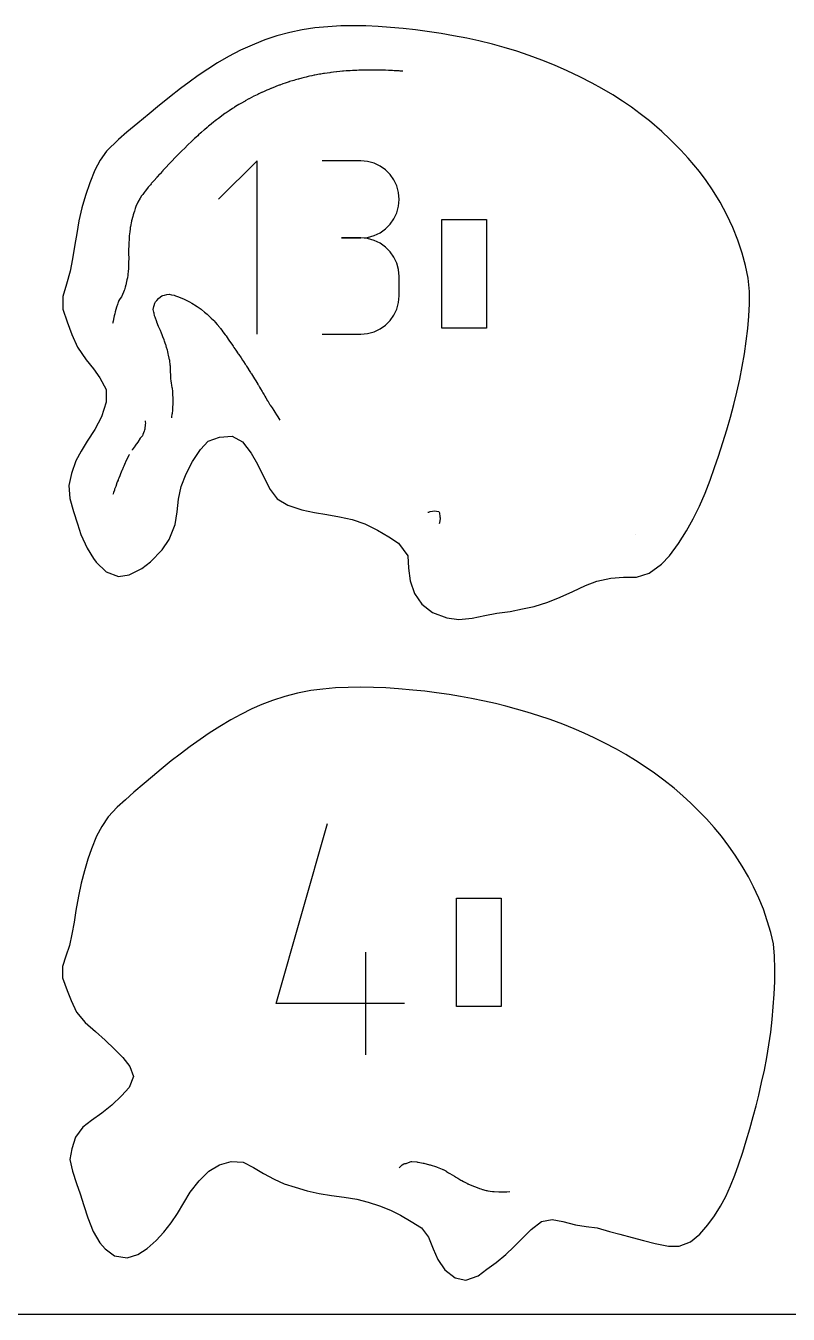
# Model space of a CAD drawing. Extents: x 0 to 300, y 0 to 147.
# Drawn here: x 85.5 to 121.4, y 0 to 60.6 of the extents above; entities that cross this region are included whole.
import ezdxf

# ---------------------------------------------------------------- set-up
doc = ezdxf.new("R2010")
doc.units = 0

msp = doc.modelspace()

# ---------------------------------------------------------------- linework, layer by layer
at = {"layer": 'annotation', "color": 1}
for p, q in [((98.734585, 58.188569), (98.661825, 58.17084)), ((98.832882, 58.212525), (98.734585, 58.188569)), ((98.89494, 58.226003), (98.832882, 58.212525)), ((99.011253, 58.251337), (98.89494, 58.226003)), ((99.10714, 58.271679), (99.011253, 58.251337)), ((99.130027, 58.276518), (99.10714, 58.271679)), ((99.149545, 58.280041), (99.130027, 58.276518)), ((99.360431, 58.318699), (99.149545, 58.280041)), ((99.42714, 58.33078), (99.360431, 58.318699)), ((99.557342, 58.351272), (99.42714, 58.33078)), ((99.591649, 58.356751), (99.557342, 58.351272)), ((99.604792, 58.358845), (99.591649, 58.356751)), ((99.724232, 58.377552), (99.604792, 58.358845)), ((99.84963, 58.394065), (99.724232, 58.377552)), ((99.895949, 58.400306), (99.84963, 58.394065)), ((100.021342, 58.416769), (99.895949, 58.400306)), ((100.166332, 58.432779), (100.021342, 58.416769)), ((100.173443, 58.433575), (100.166332, 58.432779)), ((100.318469, 58.449559), (100.173443, 58.433575)), ((100.451301, 58.461192), (100.318469, 58.449559)), ((100.487404, 58.464252), (100.451301, 58.461192)), ((100.615546, 58.475474), (100.487404, 58.464252)), ((100.728706, 58.482972), (100.615546, 58.475474)), ((100.808391, 58.488127), (100.728706, 58.482972)), ((100.912666, 58.495046), (100.808391, 58.488127)), ((101.006672, 58.499612), (100.912666, 58.495046)), ((101.126566, 58.505205), (101.006672, 58.499612)), ((101.209774, 58.509191), (101.126566, 58.505205)), ((101.286951, 58.511407), (101.209774, 58.509191)), ((101.438294, 58.515553), (101.286951, 58.511407)), ((101.506885, 58.517513), (101.438294, 58.515553)), ((101.572805, 58.518179), (101.506885, 58.517513)), ((101.741392, 58.519681), (101.572805, 58.518179)), ((101.803978, 58.520319), (101.741392, 58.519681)), ((101.866396, 58.52), (101.803978, 58.520319)), ((102.036242, 58.518894), (101.866396, 58.52)), ((102.101109, 58.518575), (102.036242, 58.518894)), ((102.168187, 58.517004), (102.101109, 58.518575)), ((102.3231, 58.513282), (102.168187, 58.517004)), ((102.398221, 58.511571), (102.3231, 58.513282)), ((102.478493, 58.5085), (102.398221, 58.511571)), ((102.605129, 58.503565), (102.478493, 58.5085)), ((102.695344, 58.500186), (102.605129, 58.503565)), ((102.793971, 58.495124), (102.695344, 58.500186)), ((102.884954, 58.490316), (102.793971, 58.495124)), ((102.992429, 58.484789), (102.884954, 58.490316)), ((103.112232, 58.476737), (102.992429, 58.484789)), ((103.163782, 58.473149), (103.112232, 58.476737)), ((103.286628, 58.4649), (103.163782, 58.473149)), ((96.984272, 57.612398), (96.883527, 57.56864)), ((97.050243, 57.640997), (96.984272, 57.612398)), ((97.074444, 57.650912), (97.050243, 57.640997)), ((97.089836, 57.657105), (97.074444, 57.650912)), ((97.276648, 57.731416), (97.089836, 57.657105)), ((97.347328, 57.759416), (97.276648, 57.731416)), ((97.467538, 57.803755), (97.347328, 57.759416)), ((97.49504, 57.813896), (97.467538, 57.803755)), ((97.644449, 57.869041), (97.49504, 57.813896)), ((97.744251, 57.903028), (97.644449, 57.869041)), ((97.893652, 57.954221), (97.744251, 57.903028)), ((97.927701, 57.965624), (97.893652, 57.954221)), ((97.941553, 57.970246), (97.927701, 57.965624)), ((97.95529, 57.974332), (97.941553, 57.970246)), ((98.158786, 58.034884), (97.95529, 57.974332)), ((98.238682, 58.058765), (98.158786, 58.034884)), ((98.361287, 58.092324), (98.238682, 58.058765)), ((98.374023, 58.095837), (98.361287, 58.092324)), ((98.535781, 58.140109), (98.374023, 58.095837)), ((98.661825, 58.17084), (98.535781, 58.140109)), ((95.859365, 57.062913), (95.660896, 56.947463)), ((95.861018, 57.063855), (95.859365, 57.062913)), ((95.861819, 57.064308), (95.861018, 57.063855)), ((95.867875, 57.067563), (95.861819, 57.064308)), ((96.041215, 57.160795), (95.867875, 57.067563)), ((96.056244, 57.168878), (96.041215, 57.160795)), ((96.158893, 57.224035), (96.056244, 57.168878)), ((96.279025, 57.284977), (96.158893, 57.224035)), ((96.426595, 57.360049), (96.279025, 57.284977)), ((96.447598, 57.370362), (96.426595, 57.360049)), ((96.456001, 57.374489), (96.447598, 57.370362)), ((96.505026, 57.397195), (96.456001, 57.374489)), ((96.635381, 57.457513), (96.505026, 57.397195)), ((96.650071, 57.464323), (96.635381, 57.457513)), ((96.753142, 57.511989), (96.650071, 57.464323)), ((96.883527, 57.56864), (96.753142, 57.511989)), ((94.768071, 56.362943), (94.673346, 56.29358)), ((94.912039, 56.468693), (94.768071, 56.362943)), ((94.947584, 56.493561), (94.912039, 56.468693)), ((94.970472, 56.509671), (94.947584, 56.493561)), ((95.114486, 56.60526), (94.970472, 56.509671)), ((95.117644, 56.607352), (95.114486, 56.60526)), ((95.11863, 56.608062), (95.117644, 56.607352)), ((95.267589, 56.707259), (95.11863, 56.608062)), ((95.328025, 56.7457), (95.267589, 56.707259)), ((95.359594, 56.765815), (95.328025, 56.7457)), ((95.488255, 56.844559), (95.359594, 56.765815)), ((95.564693, 56.891331), (95.488255, 56.844559)), ((95.660896, 56.947463), (95.564693, 56.891331)), ((94.079141, 55.819254), (93.952775, 55.709617)), ((94.11183, 55.846882), (94.079141, 55.819254)), ((94.144558, 55.874451), (94.11183, 55.846882)), ((94.265212, 55.972276), (94.144558, 55.874451)), ((94.276978, 55.981931), (94.265212, 55.972276)), ((94.37628, 56.063308), (94.276978, 55.981931)), ((94.462504, 56.131673), (94.37628, 56.063308)), ((94.512788, 56.171568), (94.462504, 56.131673)), ((94.605098, 56.241471), (94.512788, 56.171568)), ((94.673346, 56.29358), (94.605098, 56.241471)), ((93.468464, 55.280233), (93.323685, 55.142782)), ((93.47719, 55.288169), (93.468464, 55.280233)), ((93.484904, 55.295275), (93.47719, 55.288169)), ((93.632481, 55.427143), (93.484904, 55.295275)), ((93.677406, 55.467792), (93.632481, 55.427143)), ((93.782044, 55.562364), (93.677406, 55.467792)), ((93.790441, 55.569851), (93.782044, 55.562364)), ((93.798865, 55.577395), (93.790441, 55.569851)), ((93.943048, 55.701173), (93.798865, 55.577395)), ((93.952775, 55.709617), (93.943048, 55.701173)), ((92.72426, 54.556056), (92.593596, 54.423229)), ((92.850899, 54.686038), (92.72426, 54.556056)), ((92.871041, 54.705796), (92.850899, 54.686038)), ((92.890733, 54.725136), (92.871041, 54.705796)), ((93.021028, 54.852312), (92.890733, 54.725136)), ((93.153541, 54.983157), (93.021028, 54.852312)), ((93.171306, 54.999887), (93.153541, 54.983157)), ((93.187789, 55.015632), (93.171306, 54.999887)), ((93.323685, 55.142782), (93.187789, 55.015632)), ((92.144761, 53.948216), (92.011079, 53.805689)), ((92.277483, 54.091817), (92.144761, 53.948216)), ((92.286782, 54.101444), (92.277483, 54.091817)), ((92.296497, 54.111616), (92.286782, 54.101444)), ((92.432636, 54.254204), (92.296497, 54.111616)), ((92.559881, 54.388918), (92.432636, 54.254204)), ((92.576602, 54.405849), (92.559881, 54.388918)), ((92.593596, 54.423229), (92.576602, 54.405849)), ((96.431749, 54.254886), (94.617929, 52.440555)), ((96.431749, 46.096024), (96.431749, 54.254886)), ((101.302839, 54.24542), (99.491066, 54.24542)), ((101.62869, 54.216172), (101.302839, 54.24542)), ((101.935305, 54.131885), (101.62869, 54.216172)), ((102.217584, 53.997741), (101.935305, 54.131885)), ((102.470427, 53.818925), (102.217584, 53.997741)), ((91.702295, 53.466073), (91.579619, 53.327993)), ((91.716099, 53.481827), (91.702295, 53.466073)), ((91.729973, 53.497589), (91.716099, 53.481827)), ((91.837723, 53.615082), (91.729973, 53.497589)), ((91.859749, 53.639025), (91.837723, 53.615082)), ((91.968757, 53.759378), (91.859749, 53.639025)), ((91.999401, 53.793107), (91.968757, 53.759378)), ((92.000075, 53.793892), (91.999401, 53.793107)), ((92.000811, 53.794709), (92.000075, 53.793892)), ((92.011079, 53.805689), (92.000811, 53.794709)), ((102.688734, 53.600622), (102.470427, 53.818925)), ((102.867406, 53.348014), (102.688734, 53.600622)), ((103.001343, 53.066286), (102.867406, 53.348014)), ((91.108038, 52.758024), (91.04304, 52.6713)), ((91.156828, 52.822709), (91.108038, 52.758024)), ((91.217667, 52.903379), (91.156828, 52.822709)), ((91.302728, 53.005205), (91.217667, 52.903379)), ((91.303573, 53.006173), (91.302728, 53.005205)), ((91.405135, 53.127761), (91.303573, 53.006173)), ((91.435432, 53.164161), (91.405135, 53.127761)), ((91.465738, 53.200472), (91.435432, 53.164161)), ((91.576561, 53.32455), (91.465738, 53.200472)), ((91.579619, 53.327993), (91.576561, 53.32455)), ((103.085444, 52.760622), (103.001343, 53.066286)), ((103.114611, 52.436206), (103.085444, 52.760622)), ((90.809689, 52.307944), (90.725599, 52.097375)), ((90.810235, 52.309154), (90.809689, 52.307944)), ((90.810443, 52.30962), (90.810235, 52.309154)), ((90.810949, 52.310395), (90.810443, 52.30962)), ((90.928854, 52.499492), (90.810949, 52.310395)), ((90.994647, 52.606247), (90.928854, 52.499492)), ((91.04304, 52.6713), (90.994647, 52.606247)), ((103.085444, 52.110266), (103.114611, 52.436206)), ((103.114611, 52.436206), (103.114611, 52.436206)), ((90.581803, 51.63361), (90.513811, 51.424366)), ((90.601934, 51.714955), (90.581803, 51.63361)), ((90.628458, 51.803101), (90.601934, 51.714955)), ((90.654112, 51.880641), (90.628458, 51.803101)), ((90.690427, 52.012038), (90.654112, 51.880641)), ((90.725599, 52.097375), (90.690427, 52.012038)), ((102.688734, 51.26755), (102.867406, 51.520797)), ((102.867406, 51.520797), (103.001343, 51.803416)), ((103.001343, 51.803416), (103.085444, 52.110266)), ((90.44836, 51.055274), (90.435087, 50.902406)), ((90.457435, 51.12075), (90.44836, 51.055274)), ((90.467608, 51.166928), (90.457435, 51.12075)), ((90.511662, 51.41564), (90.467608, 51.166928)), ((90.512111, 51.417849), (90.511662, 51.41564)), ((90.512498, 51.419185), (90.512111, 51.417849)), ((90.513811, 51.424366), (90.512498, 51.419185)), ((102.217584, 50.869743), (102.470427, 51.048819)), ((102.470427, 51.048819), (102.688734, 51.26755)), ((90.394197, 50.349), (90.385044, 50.229413)), ((90.401429, 50.526523), (90.39359, 50.406243)), ((90.39359, 50.406243), (90.394197, 50.349)), ((90.41212, 50.628186), (90.401429, 50.526523)), ((90.413798, 50.723559), (90.41212, 50.628186)), ((90.422779, 50.823602), (90.413798, 50.723559)), ((90.435087, 50.902406), (90.422779, 50.823602)), ((101.302839, 50.621875), (100.395673, 50.621875)), ((100.395673, 50.621875), (101.302839, 50.621875)), ((101.302839, 50.621875), (101.62869, 50.65113)), ((101.62869, 50.592627), (101.302839, 50.621875)), ((101.302839, 50.621875), (101.302839, 50.621875)), ((101.62869, 50.65113), (101.935305, 50.735466)), ((101.935305, 50.508339), (101.62869, 50.592627)), ((101.935305, 50.735466), (102.217584, 50.869743)), ((102.217584, 50.374195), (101.935305, 50.508339)), ((102.470427, 50.19538), (102.217584, 50.374195)), ((90.383755, 50.062363), (90.380495, 49.932276)), ((90.380495, 49.932276), (90.381559, 49.800012)), ((90.381559, 49.800012), (90.384002, 49.765011)), ((90.385044, 50.229413), (90.382119, 50.09769)), ((90.382119, 50.09769), (90.383755, 50.062363)), ((90.384002, 49.765011), (90.385201, 49.635201)), ((102.688734, 49.977076), (102.470427, 50.19538)), ((102.867406, 49.724468), (102.688734, 49.977076)), ((103.001343, 49.442741), (102.867406, 49.724468)), ((90.370546, 49.184206), (90.362028, 49.040973)), ((90.370771, 49.195002), (90.370546, 49.184206)), ((90.378644, 49.338044), (90.370771, 49.195002)), ((90.383086, 49.468813), (90.378644, 49.338044)), ((90.385201, 49.635201), (90.381386, 49.502735)), ((90.381386, 49.502735), (90.383086, 49.468813)), ((103.085444, 49.137077), (103.001343, 49.442741)), ((103.114611, 48.81266), (103.085444, 49.137077)), ((90.272657, 48.502692), (90.261316, 48.446753)), ((90.305326, 48.655281), (90.272657, 48.502692)), ((90.322822, 48.743844), (90.305326, 48.655281)), ((90.338904, 48.866041), (90.322822, 48.743844)), ((90.345695, 48.911993), (90.338904, 48.866041)), ((90.362028, 49.040973), (90.345695, 48.911993)), ((103.114611, 47.905495), (103.114611, 48.81266)), ((103.114611, 48.81266), (103.114611, 48.81266)), ((90.099083, 47.970131), (90.0395, 47.852505)), ((90.144269, 48.077173), (90.099083, 47.970131)), ((90.177093, 48.149622), (90.144269, 48.077173)), ((90.186105, 48.180241), (90.177093, 48.149622)), ((90.216723, 48.313468), (90.186105, 48.180241)), ((90.251029, 48.412467), (90.216723, 48.313468)), ((90.261316, 48.446753), (90.251029, 48.412467)), ((91.886217, 47.852541), (91.952216, 47.899681)), ((91.952216, 47.899681), (91.999351, 47.918125)), ((91.999351, 47.918125), (92.077469, 47.930626)), ((92.077469, 47.930626), (92.186599, 47.962387)), ((92.186599, 47.962387), (92.29647, 47.975245)), ((92.29647, 47.975245), (92.393061, 47.949112)), ((92.393061, 47.949112), (92.522238, 47.92384)), ((92.522238, 47.92384), (92.593568, 47.906711)), ((92.593568, 47.906711), (92.62791, 47.891798)), ((92.62791, 47.891798), (92.728416, 47.852523)), ((103.085444, 47.580943), (103.114611, 47.905495)), ((89.814949, 47.363001), (89.782805, 47.258315)), ((89.859634, 47.495452), (89.814949, 47.363001)), ((89.878914, 47.555405), (89.859634, 47.495452)), ((89.889034, 47.586028), (89.878914, 47.555405)), ((89.919586, 47.673363), (89.889034, 47.586028)), ((89.990954, 47.781184), (89.919586, 47.673363)), ((90.0395, 47.852505), (89.990954, 47.781184)), ((91.544565, 47.258291), (91.569113, 47.39145)), ((91.569113, 47.39145), (91.590928, 47.444032)), ((91.590928, 47.444032), (91.621327, 47.555437)), ((91.621327, 47.555437), (91.645768, 47.611906)), ((91.645768, 47.611906), (91.702288, 47.676819)), ((91.702288, 47.676819), (91.7821, 47.772705)), ((91.7821, 47.772705), (91.886217, 47.852541)), ((92.728416, 47.852523), (92.846437, 47.808235)), ((92.846437, 47.808235), (92.89073, 47.793311)), ((92.89073, 47.793311), (93.002732, 47.740513)), ((93.002732, 47.740513), (93.051897, 47.716599)), ((93.051897, 47.716599), (93.187808, 47.655919)), ((93.187808, 47.655919), (93.24589, 47.620161)), ((93.24589, 47.620161), (93.356502, 47.555398)), ((93.356502, 47.555398), (93.438543, 47.509034)), ((93.438543, 47.509034), (93.484915, 47.484227)), ((93.484915, 47.484227), (93.614985, 47.391535)), ((93.614985, 47.391535), (93.748054, 47.301423)), ((93.748054, 47.301423), (93.782005, 47.278085)), ((93.782005, 47.278085), (93.797906, 47.264969)), ((102.867406, 46.993459), (103.001343, 47.275208)), ((103.001343, 47.275208), (103.085444, 47.580943)), ((89.645033, 46.66409), (89.642219, 46.631368)), ((89.653228, 46.704402), (89.645033, 46.66409)), ((89.68525, 46.87893), (89.653228, 46.704402)), ((89.70254, 46.961178), (89.68525, 46.87893)), ((89.726242, 47.047584), (89.70254, 46.961178)), ((89.749774, 47.143157), (89.726242, 47.047584)), ((89.782805, 47.258315), (89.749774, 47.143157)), ((91.575745, 47.131804), (91.544565, 47.258291)), ((91.576624, 47.086845), (91.575745, 47.131804)), ((91.598035, 46.961194), (91.576624, 47.086845)), ((91.6263, 46.896467), (91.598035, 46.961194)), ((91.702253, 46.675251), (91.6263, 46.896467)), ((91.704991, 46.666829), (91.702253, 46.675251)), ((91.705555, 46.664094), (91.704991, 46.666829)), ((91.70772, 46.65866), (91.705555, 46.664094)), ((93.797906, 47.264969), (93.805926, 47.258327)), ((93.805926, 47.258327), (93.956869, 47.135993)), ((93.956869, 47.135993), (94.07914, 47.036733)), ((94.07914, 47.036733), (94.117295, 47.000102)), ((94.117295, 47.000102), (94.157772, 46.961211)), ((94.157772, 46.961211), (94.269404, 46.854377)), ((94.269404, 46.854377), (94.376228, 46.748071)), ((94.376228, 46.748071), (94.402489, 46.718414)), ((94.402489, 46.718414), (94.450394, 46.664106)), ((94.450394, 46.664106), (94.554157, 46.545106)), ((102.470427, 46.522606), (102.688734, 46.740868)), ((102.688734, 46.740868), (102.867406, 46.993459)), ((89.638689, 46.588602), (89.638449, 46.585694)), ((89.642219, 46.631368), (89.640667, 46.612569)), ((91.795241, 46.459896), (91.70772, 46.65866)), ((91.827425, 46.36699), (91.795241, 46.459896)), ((91.875723, 46.261554), (91.827425, 46.36699)), ((91.921886, 46.150113), (91.875723, 46.261554)), ((91.957421, 46.069846), (91.921886, 46.150113)), ((91.978738, 46.021338), (91.957421, 46.069846)), ((94.554157, 46.545106), (94.555116, 46.543959)), ((94.555116, 46.543959), (94.673383, 46.404445)), ((94.673383, 46.404445), (94.688018, 46.385712)), ((94.688018, 46.385712), (94.702702, 46.366951)), ((94.702702, 46.366951), (94.762584, 46.288582)), ((94.762584, 46.288582), (94.821151, 46.212402)), ((94.821151, 46.212402), (94.927611, 46.069876)), ((94.927611, 46.069876), (94.945672, 46.045592)), ((99.491066, 46.09628), (101.302839, 46.09628)), ((101.302839, 46.09628), (101.62869, 46.125511)), ((101.302839, 46.09628), (101.302839, 46.09628)), ((101.62869, 46.125511), (101.935305, 46.209757)), ((101.935305, 46.209757), (102.217584, 46.343846)), ((102.217584, 46.343846), (102.470427, 46.522606)), ((91.999396, 45.972753), (91.978738, 46.021338)), ((92.055942, 45.829329), (91.999396, 45.972753)), ((92.075558, 45.772763), (92.055942, 45.829329)), ((92.12373, 45.625483), (92.075558, 45.772763)), ((92.125206, 45.621035), (92.12373, 45.625483)), ((92.125951, 45.618912), (92.125206, 45.621035)), ((92.171032, 45.475648), (92.125951, 45.618912)), ((92.205432, 45.347303), (92.171032, 45.475648)), ((94.945672, 46.045592), (94.970491, 46.011214)), ((94.970491, 46.011214), (95.072819, 45.864525)), ((95.072819, 45.864525), (95.136303, 45.772739)), ((95.136303, 45.772739), (95.190088, 45.695273)), ((95.190088, 45.695273), (95.26756, 45.582161)), ((95.26756, 45.582161), (95.29684, 45.538879)), ((95.29684, 45.538879), (95.339515, 45.475652)), ((95.339515, 45.475652), (95.429592, 45.342632)), ((92.221651, 45.284019), (92.205432, 45.347303)), ((92.249487, 45.178528), (92.221651, 45.284019)), ((92.264951, 45.10959), (92.249487, 45.178528)), ((92.296496, 44.965052), (92.264951, 45.10959)), ((92.311808, 44.892586), (92.296496, 44.965052)), ((92.314037, 44.881446), (92.311808, 44.892586)), ((92.316297, 44.861579), (92.314037, 44.881446)), ((92.343981, 44.631827), (92.316297, 44.861579)), ((95.429592, 45.342632), (95.432806, 45.337937)), ((95.432806, 45.337937), (95.539588, 45.178542)), ((95.539588, 45.178542), (95.549479, 45.164034)), ((95.549479, 45.164034), (95.564689, 45.1413)), ((95.564689, 45.1413), (95.673358, 44.977818)), ((95.673358, 44.977818), (95.736974, 44.881428)), ((95.736974, 44.881428), (95.786998, 44.806641)), ((92.349463, 44.584317), (92.343981, 44.631827)), ((92.35197, 44.528822), (92.349463, 44.584317)), ((92.357152, 44.347889), (92.35197, 44.528822)), ((92.360025, 44.287201), (92.357152, 44.347889)), ((92.363974, 44.219769), (92.360025, 44.287201)), ((95.786998, 44.806641), (95.861775, 44.692704)), ((95.861775, 44.692704), (95.890447, 44.648682)), ((95.890447, 44.648682), (95.932169, 44.584317)), ((95.932169, 44.584317), (96.019639, 44.449679)), ((96.019639, 44.449679), (96.024484, 44.442294)), ((96.024484, 44.442294), (96.123683, 44.287189)), ((96.123683, 44.287189), (96.13705, 44.266539)), ((96.13705, 44.266539), (96.158925, 44.232004)), ((92.368463, 44.062067), (92.363974, 44.219769)), ((92.372944, 43.990121), (92.368463, 44.062067)), ((92.387599, 43.898988), (92.372944, 43.990121)), ((92.403439, 43.799932), (92.387599, 43.898988)), ((92.420621, 43.693), (92.403439, 43.799932)), ((92.438276, 43.579215), (92.420621, 43.693)), ((96.158925, 44.232004), (96.258144, 44.074268)), ((96.258144, 44.074268), (96.310643, 43.990121)), ((96.310643, 43.990121), (96.366375, 43.900448)), ((96.366375, 43.900448), (96.456006, 43.752664)), ((96.456006, 43.752664), (96.468682, 43.73179)), ((96.468682, 43.73179), (96.492116, 43.692977)), ((96.492116, 43.692977), (96.545181, 43.603667)), ((92.441106, 43.554381), (92.438276, 43.579215)), ((92.466882, 43.395886), (92.441106, 43.554381)), ((92.469192, 43.252031), (92.466882, 43.395886)), ((92.469398, 43.242613), (92.469192, 43.252031)), ((92.471751, 43.098749), (92.469398, 43.242613)), ((92.471751, 42.953802), (92.471751, 43.098749)), ((96.545181, 43.603667), (96.594748, 43.520856)), ((96.594748, 43.520856), (96.668084, 43.395868)), ((96.668084, 43.395868), (96.699804, 43.344243)), ((96.699804, 43.344243), (96.753144, 43.251102)), ((96.753144, 43.251102), (96.794645, 43.180698)), ((96.794645, 43.180698), (96.842585, 43.098743)), ((96.842585, 43.098743), (96.923607, 42.967507)), ((92.440971, 42.378293), (92.454746, 42.504523)), ((92.454746, 42.504523), (92.462804, 42.644549)), ((92.462804, 42.644549), (92.463782, 42.661665)), ((92.463782, 42.661665), (92.471811, 42.801668)), ((92.471768, 42.946613), (92.471751, 42.953802)), ((92.471811, 42.801668), (92.471768, 42.946613)), ((96.923607, 42.967507), (96.927187, 42.961327)), ((96.927187, 42.961327), (96.946096, 42.927021)), ((96.946096, 42.927021), (97.016971, 42.801655)), ((97.016971, 42.801655), (97.029922, 42.78311)), ((97.029922, 42.78311), (97.050262, 42.751993)), ((97.050262, 42.751993), (97.134957, 42.627604)), ((97.134957, 42.627604), (97.212942, 42.504576)), ((97.212942, 42.504576), (97.267479, 42.427961)), ((97.267479, 42.427961), (97.26834, 42.426653)), ((97.26834, 42.426653), (97.347327, 42.300273)), ((91.167999, 41.850381), (91.1458, 41.650987)), ((91.161233, 42.018575), (91.166419, 41.968718)), ((91.166419, 41.968718), (91.172828, 41.910315)), ((91.172828, 41.910315), (91.167999, 41.850381)), ((92.416919, 42.16875), (92.423148, 42.207454)), ((92.423148, 42.207454), (92.436689, 42.333674)), ((92.436689, 42.333674), (92.440971, 42.378293)), ((97.347327, 42.300273), (97.376579, 42.253894)), ((97.376579, 42.253894), (97.405768, 42.207436)), ((97.405768, 42.207436), (97.503533, 42.052495)), ((97.503533, 42.052495), (97.504675, 42.050564)), ((97.504675, 42.050564), (97.505373, 42.049335)), ((91.027544, 41.316125), (90.932927, 41.19743)), ((91.048759, 41.375436), (91.027544, 41.316125)), ((91.108049, 41.535896), (91.048759, 41.375436)), ((91.13297, 41.591904), (91.108049, 41.535896)), ((91.142577, 41.613242), (91.13297, 41.591904)), ((91.1458, 41.650987), (91.142577, 41.613242)), ((90.547513, 40.650697), (90.544879, 40.646859)), ((90.59772, 40.721885), (90.547513, 40.650697)), ((90.683829, 40.851191), (90.59772, 40.721885)), ((90.685008, 40.852769), (90.683829, 40.851191)), ((90.81094, 41.016786), (90.685008, 40.852769)), ((90.812004, 41.017871), (90.81094, 41.016786)), ((90.813015, 41.018979), (90.812004, 41.017871)), ((90.816306, 41.023625), (90.813015, 41.018979)), ((90.932927, 41.19743), (90.816306, 41.023625)), ((90.216709, 40.041779), (90.150497, 39.893763)), ((90.233461, 40.07813), (90.216709, 40.041779)), ((90.256393, 40.127691), (90.233461, 40.07813)), ((90.307161, 40.226291), (90.256393, 40.127691)), ((90.349456, 40.311174), (90.307161, 40.226291)), ((90.409398, 40.424773), (90.349456, 40.311174)), ((90.415939, 40.436964), (90.409398, 40.424773)), ((89.964239, 39.441386), (89.919587, 39.328907)), ((90.000856, 39.533439), (89.964239, 39.441386)), ((90.060628, 39.67821), (90.000856, 39.533439)), ((90.071082, 39.703886), (90.060628, 39.67821)), ((90.123615, 39.830538), (90.071082, 39.703886)), ((90.150497, 39.893763), (90.123615, 39.830538)), ((89.723226, 38.800347), (89.709787, 38.762448)), ((89.77283, 38.939211), (89.723226, 38.800347)), ((89.813158, 39.047981), (89.77283, 38.939211)), ((89.818555, 39.06228), (89.813158, 39.047981)), ((89.849243, 39.144167), (89.818555, 39.06228)), ((89.883695, 39.236372), (89.849243, 39.144167)), ((89.892306, 39.258898), (89.883695, 39.236372)), ((89.919587, 39.328907), (89.892306, 39.258898)), ((89.646833, 38.579319), (89.639438, 38.556412)), ((89.666918, 38.642145), (89.646833, 38.579319)), ((89.709787, 38.762448), (89.666918, 38.642145)), ((104.463477, 37.721803), (104.477947, 37.725296)), ((104.477947, 37.725296), (104.509626, 37.720915)), ((104.509626, 37.720915), (104.571218, 37.750782)), ((104.571218, 37.750782), (104.677736, 37.772849)), ((104.677736, 37.772849), (104.775068, 37.793365)), ((104.775068, 37.793365), (104.87204, 37.778254)), ((104.87204, 37.778254), (104.97515, 37.750796)), ((104.97515, 37.750796), (105.015667, 37.694248)), ((105.015667, 37.694248), (105.027911, 37.497933)), ((105.006981, 37.221812), (105.002627, 37.18197)), ((105.038099, 37.419554), (105.006981, 37.221812)), ((105.027911, 37.497933), (105.042125, 37.453697)), ((105.042125, 37.453697), (105.038099, 37.419554)), ((114.252686, 36.674054), (114.253477, 36.675059)), ((97.323259, 14.617098), (99.734942, 23.07504)), ((101.551888, 12.199277), (101.551888, 17.029463)), ((103.362015, 14.617098), (97.323259, 14.617098)), ((103.110163, 6.881775), (103.17436, 6.944669)), ((103.17436, 6.944669), (103.261042, 7.029625)), ((103.261042, 7.029625), (103.332804, 7.075447)), ((103.332804, 7.075447), (103.338672, 7.079907)), ((103.338672, 7.079907), (103.384747, 7.094599)), ((103.384747, 7.094599), (103.435786, 7.096952)), ((103.435786, 7.096952), (103.630834, 7.175718)), ((103.630834, 7.175718), (103.68182, 7.182455)), ((103.68182, 7.182455), (103.711548, 7.175854)), ((103.711548, 7.175854), (103.943497, 7.16347)), ((103.943497, 7.16347), (103.97894, 7.156481)), ((103.97894, 7.156481), (104.015711, 7.147929)), ((104.015711, 7.147929), (104.239326, 7.110202)), ((104.239326, 7.110202), (104.276064, 7.101626)), ((104.276064, 7.101626), (104.321525, 7.088467)), ((104.321525, 7.088467), (104.488288, 7.044086)), ((104.488288, 7.044086), (104.540016, 7.029577)), ((104.540016, 7.029577), (104.556613, 7.0251)), ((104.556613, 7.0251), (104.573183, 7.020584)), ((104.573183, 7.020584), (104.61318, 7.005482)), ((104.61318, 7.005482), (104.828391, 6.943007)), ((104.828391, 6.943007), (104.870246, 6.928616)), ((104.870246, 6.928616), (104.907062, 6.909478)), ((104.907062, 6.909478), (105.13063, 6.825264)), ((105.13063, 6.825264), (105.167351, 6.806131)), ((105.167351, 6.806131), (105.179276, 6.799688)), ((105.179276, 6.799688), (105.302856, 6.738895)), ((105.302856, 6.738895), (105.3147, 6.732486)), ((105.3147, 6.732486), (105.339586, 6.713366)), ((105.339586, 6.713366), (105.439638, 6.657424)), ((105.439638, 6.657424), (105.464468, 6.638307)), ((105.464468, 6.638307), (105.501265, 6.615716)), ((105.501265, 6.615716), (105.717074, 6.493319)), ((105.717074, 6.493319), (105.761569, 6.463907)), ((105.761569, 6.463907), (105.786087, 6.449603)), ((105.786087, 6.449603), (105.810566, 6.435386)), ((105.810566, 6.435386), (105.86882, 6.399827)), ((105.86882, 6.399827), (106.022869, 6.308975)), ((106.022869, 6.308975), (106.05868, 6.2869)), ((106.05868, 6.2869), (106.145867, 6.240168)), ((106.145867, 6.240168), (106.268734, 6.175091)), ((106.268734, 6.175091), (106.298597, 6.157198)), ((106.298597, 6.157198), (106.332825, 6.138279)), ((106.332825, 6.138279), (106.343142, 6.133024)), ((106.343142, 6.133024), (106.355802, 6.126465)), ((106.355802, 6.126465), (106.374831, 6.119311)), ((106.374831, 6.119311), (106.426306, 6.101319)), ((106.426306, 6.101319), (106.616435, 6.026529)), ((106.616435, 6.026529), (106.652967, 6.012525)), ((106.652967, 6.012525), (106.709179, 5.989882)), ((106.709179, 5.989882), (106.893822, 5.914141)), ((106.893822, 5.914141), (106.950057, 5.89227)), ((106.950057, 5.89227), (107.042102, 5.867594)), ((107.042102, 5.867594), (107.048434, 5.865895)), ((107.048434, 5.865895), (107.140501, 5.841192)), ((107.140501, 5.841192), (107.204645, 5.82581)), ((107.204645, 5.82581), (107.215513, 5.823144)), ((107.215513, 5.823144), (107.247182, 5.81486)), ((107.247182, 5.81486), (107.283882, 5.810257)), ((107.283882, 5.810257), (107.507518, 5.780321)), ((107.507518, 5.780321), (107.54428, 5.775722)), ((107.54428, 5.775722), (107.581062, 5.773518)), ((107.581062, 5.773518), (107.804585, 5.757214)), ((107.804585, 5.757214), (107.8414, 5.75507)), ((107.8414, 5.75507), (107.878145, 5.75625)), ((107.878145, 5.75625), (108.101685, 5.755769)), ((108.101685, 5.755769), (108.138462, 5.756982)), ((108.138462, 5.756982), (108.175264, 5.759859)), ((108.175264, 5.759859), (108.328019, 5.766891))]:
    msp.add_line(p, q, dxfattribs=at)
at = {"layer": 'boundary', "color": 5}
for p, q in [((100.968336, 60.602128), (100.366634, 60.592855)), ((101.546149, 60.592144), (100.968336, 60.602128)), ((97.359461, 60.125416), (96.786702, 59.93537)), ((97.971646, 60.288494), (97.359461, 60.125416)), ((98.54573, 60.412218), (97.971646, 60.288494)), ((99.146477, 60.502199), (98.54573, 60.412218)), ((99.752791, 60.559638), (99.146477, 60.502199)), ((100.366634, 60.592855), (99.752791, 60.559638)), ((102.125031, 60.567617), (101.546149, 60.592144)), ((102.710335, 60.527203), (102.125031, 60.567617)), ((103.299619, 60.474604), (102.710335, 60.527203)), ((103.889904, 60.409411), (103.299619, 60.474604)), ((104.543952, 60.322824), (103.889904, 60.409411)), ((105.086474, 60.237976), (104.543952, 60.322824)), ((105.67327, 60.136029), (105.086474, 60.237976)), ((106.294776, 60.013993), (105.67327, 60.136029)), ((106.864097, 59.887219), (106.294776, 60.013993)), ((95.648638, 59.448318), (95.078608, 59.150989)), ((96.299029, 59.744317), (95.648638, 59.448318)), ((96.786702, 59.93537), (96.299029, 59.744317)), ((107.502531, 59.731079), (106.864097, 59.887219)), ((108.051176, 59.581192), (107.502531, 59.731079)), ((108.657517, 59.401265), (108.051176, 59.581192)), ((109.237716, 59.208838), (108.657517, 59.401265)), ((94.569114, 58.852338), (94.110838, 58.562279)), ((95.078608, 59.150989), (94.569114, 58.852338)), ((109.833391, 58.98968), (109.237716, 59.208838)), ((110.431098, 58.748754), (109.833391, 58.98968)), ((93.661891, 58.258469), (93.237518, 57.954242)), ((94.110838, 58.562279), (93.661891, 58.258469)), ((111.028126, 58.487815), (110.431098, 58.748754)), ((111.623341, 58.202201), (111.028126, 58.487815)), ((112.202819, 57.901632), (111.623341, 58.202201)), ((92.829845, 57.648463), (92.307619, 57.240159)), ((93.237518, 57.954242), (92.829845, 57.648463)), ((112.657455, 57.65082), (112.202819, 57.901632)), ((113.165756, 57.353631), (112.657455, 57.65082)), ((92.307619, 57.240159), (91.741605, 56.782852)), ((113.628776, 57.0564), (113.165756, 57.353631)), ((114.046205, 56.765804), (113.628776, 57.0564)), ((91.348791, 56.459748), (90.821807, 56.024155)), ((91.741605, 56.782852), (91.348791, 56.459748)), ((114.4566, 56.461844), (114.046205, 56.765804)), ((114.889326, 56.124099), (114.4566, 56.461844)), ((90.821807, 56.024155), (90.300511, 55.590185)), ((115.475609, 55.624991), (114.889326, 56.124099)), ((89.902361, 55.247917), (89.335221, 54.705971)), ((90.300511, 55.590185), (89.902361, 55.247917)), ((115.853977, 55.272963), (115.475609, 55.624991)), ((116.367389, 54.758314), (115.853977, 55.272963)), ((89.335221, 54.705971), (89.035941, 54.282507)), ((116.716185, 54.3811), (116.367389, 54.758314)), ((89.035941, 54.282507), (88.798938, 53.809617)), ((117.247245, 53.741226), (116.716185, 54.3811)), ((88.798938, 53.809617), (88.561384, 53.21086)), ((117.556674, 53.326248), (117.247245, 53.741226)), ((88.561384, 53.21086), (88.357048, 52.613715)), ((117.85762, 52.886543), (117.556674, 53.326248)), ((118.217325, 52.302927), (117.85762, 52.886543)), ((88.357048, 52.613715), (88.18488, 52.031806)), ((118.540236, 51.703303), (118.217325, 52.302927)), ((88.18488, 52.031806), (88.044579, 51.423966)), ((118.817754, 51.114738), (118.540236, 51.703303)), ((88.044579, 51.423966), (87.937748, 50.83706)), ((119.058135, 50.519693), (118.817754, 51.114738)), ((87.845579, 50.309933), (87.739835, 49.642156)), ((87.937748, 50.83706), (87.845579, 50.309933)), ((119.258879, 49.900326), (119.058135, 50.519693)), ((119.413339, 49.332029), (119.258879, 49.900326)), ((87.739835, 49.642156), (87.627333, 49.05572)), ((119.54119, 48.726007), (119.413339, 49.332029)), ((87.627333, 49.05572), (87.458188, 48.455197)), ((119.604551, 48.110476), (119.54119, 48.726007)), ((87.458188, 48.455197), (87.288481, 47.874433)), ((119.599629, 47.526841), (119.604551, 48.110476)), ((87.288481, 47.874433), (87.283433, 47.280321)), ((87.283433, 47.280321), (87.489574, 46.671144)), ((119.569921, 46.946186), (119.599629, 47.526841)), ((87.489574, 46.671144), (87.702776, 46.076329)), ((119.516718, 46.358331), (119.569921, 46.946186)), ((87.702776, 46.076329), (87.97163, 45.479679)), ((119.447188, 45.765612), (119.516718, 46.358331)), ((87.97163, 45.479679), (88.389778, 44.889155)), ((119.361741, 45.170035), (119.447188, 45.765612)), ((88.389778, 44.889155), (88.729025, 44.461033)), ((119.261202, 44.571906), (119.361741, 45.170035)), ((88.729025, 44.461033), (89.029762, 44.050651)), ((119.145331, 43.982955), (119.261202, 44.571906)), ((89.029762, 44.050651), (89.324004, 43.488263)), ((119.010388, 43.373468), (119.145331, 43.982955)), ((89.324004, 43.488263), (89.326966, 42.897056)), ((118.867076, 42.79595), (119.010388, 43.373468)), ((89.326966, 42.897056), (89.102526, 42.214586)), ((118.703179, 42.188651), (118.867076, 42.79595)), ((89.102526, 42.214586), (88.797748, 41.620367)), ((118.531266, 41.602712), (118.703179, 42.188651)), ((88.797748, 41.620367), (88.437297, 41.070521)), ((94.122772, 41.057474), (94.65135, 41.254467)), ((94.65135, 41.254467), (95.249896, 41.296343)), ((95.249896, 41.296343), (95.73353, 41.033974)), ((118.347199, 41.008168), (118.531266, 41.602712)), ((88.437297, 41.070521), (88.140937, 40.601035)), ((93.390373, 40.11442), (93.770186, 40.674559)), ((93.770186, 40.674559), (94.122772, 41.057474)), ((95.73353, 41.033974), (96.145242, 40.505851)), ((118.139555, 40.364459), (118.347199, 41.008168)), ((87.894169, 40.140386), (87.685851, 39.541555)), ((88.140937, 40.601035), (87.894169, 40.140386)), ((93.089214, 39.525585), (93.390373, 40.11442)), ((96.145242, 40.505851), (96.448167, 39.979324)), ((117.957289, 39.824604), (118.139555, 40.364459)), ((87.685851, 39.541555), (87.566159, 38.97504)), ((92.854672, 38.931429), (93.089214, 39.525585)), ((96.448167, 39.979324), (96.745728, 39.369527)), ((117.743408, 39.225839), (117.957289, 39.824604)), ((87.566159, 38.97504), (87.620729, 38.36593)), ((92.729057, 38.337875), (92.854672, 38.931429)), ((96.745728, 39.369527), (97.043636, 38.78472)), ((117.511362, 38.624363), (117.743408, 39.225839)), ((87.620729, 38.36593), (87.786217, 37.757944)), ((92.66533, 37.738181), (92.729057, 38.337875)), ((97.043636, 38.78472), (97.380269, 38.349666)), ((97.380269, 38.349666), (97.868286, 38.049426)), ((117.247337, 38.011917), (117.511362, 38.624363)), ((87.786217, 37.757944), (87.969617, 37.168396)), ((92.578162, 37.149438), (92.66533, 37.738181)), ((97.868286, 38.049426), (98.528641, 37.84179)), ((98.528641, 37.84179), (99.122222, 37.714591)), ((99.122222, 37.714591), (99.717079, 37.607811)), ((99.717079, 37.607811), (100.313384, 37.502029)), ((116.950085, 37.403508), (117.247337, 38.011917)), ((87.969617, 37.168396), (88.136955, 36.680046)), ((92.291818, 36.441507), (92.578162, 37.149438)), ((100.313384, 37.502029), (100.905517, 37.374058)), ((100.905517, 37.374058), (101.498966, 37.178208)), ((101.498966, 37.178208), (102.093532, 36.882086)), ((116.64001, 36.841437), (116.950085, 37.403508)), ((88.136955, 36.680046), (88.428105, 36.023755)), ((91.961129, 35.959579), (92.291818, 36.441507)), ((102.093532, 36.882086), (102.621116, 36.564749)), ((102.621116, 36.564749), (103.081872, 36.267712)), ((116.265763, 36.254023), (116.64001, 36.841437)), ((88.428105, 36.023755), (88.727469, 35.537571)), ((91.41399, 35.386174), (91.961129, 35.959579)), ((103.081872, 36.267712), (103.52562, 35.678178)), ((115.828638, 35.66659), (116.265763, 36.254023)), ((88.727469, 35.537571), (88.85211, 35.367168)), ((88.85211, 35.367168), (89.319575, 34.921247)), ((91.008115, 35.074133), (91.41399, 35.386174)), ((103.52562, 35.678178), (103.558621, 35.083958)), ((114.87217, 34.847826), (115.467707, 35.279592)), ((115.467707, 35.279592), (115.828638, 35.66659)), ((89.319575, 34.921247), (89.912467, 34.70123)), ((89.912467, 34.70123), (90.414648, 34.780247)), ((90.414648, 34.780247), (91.008115, 35.074133)), ((103.558621, 35.083958), (103.624986, 34.491717)), ((112.409509, 34.473279), (113.083013, 34.624)), ((113.083013, 34.624), (113.677864, 34.661392)), ((113.677864, 34.661392), (114.27684, 34.673558)), ((114.27684, 34.673558), (114.87217, 34.847826)), ((103.624986, 34.491717), (103.828252, 33.896461)), ((110.696687, 33.724351), (111.293123, 33.999121)), ((111.293123, 33.999121), (111.88927, 34.281048)), ((111.88927, 34.281048), (112.409509, 34.473279)), ((103.828252, 33.896461), (104.176309, 33.401414)), ((104.176309, 33.401414), (104.685143, 33.003731)), ((109.474121, 33.28352), (110.106015, 33.490463)), ((110.106015, 33.490463), (110.696687, 33.724351)), ((104.685143, 33.003731), (105.362235, 32.74788)), ((105.362235, 32.74788), (105.914966, 32.670328)), ((105.914966, 32.670328), (106.548911, 32.732128)), ((106.548911, 32.732128), (107.145375, 32.869937)), ((107.145375, 32.869937), (107.71311, 32.979625)), ((107.71311, 32.979625), (108.334807, 33.056747)), ((108.334807, 33.056747), (108.923111, 33.174389)), ((108.923111, 33.174389), (109.474121, 33.28352)), ((98.333868, 29.212913), (97.739649, 29.061545)), ((98.958999, 29.331209), (98.333868, 29.212913)), ((99.522305, 29.407164), (98.958999, 29.331209)), ((100.116524, 29.457691), (99.522305, 29.407164)), ((100.710743, 29.484284), (100.116524, 29.457691)), ((101.304962, 29.490921), (100.710743, 29.484284)), ((101.899181, 29.480563), (101.304962, 29.490921)), ((102.4934, 29.455533), (101.899181, 29.480563)), ((103.087619, 29.41756), (102.4934, 29.455533)), ((103.763503, 29.357677), (103.087619, 29.41756)), ((104.315904, 29.298066), (103.763503, 29.357677)), ((104.870275, 29.227977), (104.315904, 29.298066)), ((105.464494, 29.141698), (104.870275, 29.227977)), ((105.994814, 29.053948), (105.464494, 29.141698)), ((96.649438, 28.675745), (96.178593, 28.466847)), ((97.14543, 28.868934), (96.649438, 28.675745)), ((97.739649, 29.061545), (97.14543, 28.868934)), ((106.525083, 28.956683), (105.994814, 29.053948)), ((107.130619, 28.833496), (106.525083, 28.956683)), ((107.643095, 28.718584), (107.130619, 28.833496)), ((108.138479, 28.596991), (107.643095, 28.718584)), ((108.642597, 28.463298), (108.138479, 28.596991)), ((95.193155, 27.958549), (94.670038, 27.649245)), ((95.659883, 28.211316), (95.193155, 27.958549)), ((96.178593, 28.466847), (95.659883, 28.211316)), ((109.144725, 28.318488), (108.642597, 28.463298)), ((109.685088, 28.150252), (109.144725, 28.318488)), ((110.218246, 27.969417), (109.685088, 28.150252)), ((110.812464, 27.748776), (110.218246, 27.969417)), ((94.174336, 27.333626), (93.750652, 27.039918)), ((94.670038, 27.649245), (94.174336, 27.333626)), ((111.354552, 27.530147), (110.812464, 27.748776)), ((111.826221, 27.324904), (111.354552, 27.530147)), ((112.298011, 27.107431), (111.826221, 27.324904)), ((93.283007, 26.701341), (92.800548, 26.34171)), ((93.750652, 27.039918), (93.283007, 26.701341)), ((112.764994, 26.877186), (112.298011, 27.107431)), ((113.338242, 26.573902), (112.764994, 26.877186)), ((92.800548, 26.34171), (92.391679, 26.024555)), ((113.783559, 26.32291), (113.338242, 26.573902)), ((114.242162, 26.0446), (113.783559, 26.32291)), ((91.91256, 25.638051), (91.500351, 25.296066)), ((92.391679, 26.024555), (91.91256, 25.638051)), ((114.698112, 25.747491), (114.242162, 26.0446)), ((115.125487, 25.450382), (114.698112, 25.747491)), ((91.110569, 24.968387), (90.632973, 24.559053)), ((91.500351, 25.296066), (91.110569, 24.968387)), ((115.566216, 25.123768), (115.125487, 25.450382)), ((116.049071, 24.737556), (115.566216, 25.123768)), ((90.632973, 24.559053), (90.232162, 24.201645)), ((116.457543, 24.387743), (116.049071, 24.737556)), ((116.841454, 24.032508), (116.457543, 24.387743)), ((89.845308, 23.845775), (89.420584, 23.400719)), ((90.232162, 24.201645), (89.845308, 23.845775)), ((117.216836, 23.667725), (116.841454, 24.032508)), ((117.576894, 23.29764), (117.216836, 23.667725)), ((89.420584, 23.400719), (89.123474, 22.947241)), ((117.94309, 22.890546), (117.576894, 23.29764)), ((88.877597, 22.479287), (88.635478, 21.885068)), ((89.123474, 22.947241), (88.877597, 22.479287)), ((118.276418, 22.479287), (117.94309, 22.890546)), ((118.626214, 22.010301), (118.276418, 22.479287)), ((88.635478, 21.885068), (88.46876, 21.401599)), ((118.922654, 21.587959), (118.626214, 22.010301)), ((88.46876, 21.401599), (88.299987, 20.857093)), ((119.251699, 21.078362), (118.922654, 21.587959)), ((88.299987, 20.857093), (88.152901, 20.274168)), ((119.546501, 20.568421), (119.251699, 21.078362)), ((88.152901, 20.274168), (88.022436, 19.663865)), ((119.790147, 20.102411), (119.546501, 20.568421)), ((120.04154, 19.567777), (119.790147, 20.102411)), ((88.022436, 19.663865), (87.901037, 18.986544)), ((120.254457, 19.048792), (120.04154, 19.567777)), ((87.901037, 18.986544), (87.811442, 18.436287)), ((120.439854, 18.500333), (120.254457, 19.048792)), ((87.811442, 18.436287), (87.715688, 17.875144)), ((120.601802, 17.951351), (120.439854, 18.500333)), ((87.715688, 17.875144), (87.594512, 17.341878)), ((120.726606, 17.428427), (120.601802, 17.951351)), ((87.594512, 17.341878), (87.42545, 16.834208)), ((120.782679, 16.834208), (120.726606, 17.428427)), ((87.42545, 16.834208), (87.270463, 16.34889)), ((120.797317, 16.239989), (120.782679, 16.834208)), ((87.270463, 16.34889), (87.274465, 15.821876)), ((87.274465, 15.821876), (87.492984, 15.232129)), ((120.789538, 15.64577), (120.797317, 16.239989)), ((87.492984, 15.232129), (87.682291, 14.754442)), ((120.762692, 15.051551), (120.789538, 15.64577)), ((87.682291, 14.754442), (87.935038, 14.21233)), ((120.721674, 14.457332), (120.762692, 15.051551)), ((87.935038, 14.21233), (88.342894, 13.72806)), ((120.667113, 13.863113), (120.721674, 14.457332)), ((88.342894, 13.72806), (88.826366, 13.290968)), ((120.599004, 13.268894), (120.667113, 13.863113)), ((88.826366, 13.290968), (89.272436, 12.888672)), ((89.272436, 12.888672), (89.717694, 12.46573)), ((120.514158, 12.674675), (120.599004, 13.268894)), ((89.717694, 12.46573), (90.113622, 12.080457)), ((120.414802, 12.080457), (120.514158, 12.674675)), ((90.113622, 12.080457), (90.433071, 11.648986)), ((90.433071, 11.648986), (90.617903, 11.174636)), ((120.301257, 11.486238), (120.414802, 12.080457)), ((90.617903, 11.174636), (90.400328, 10.666882)), ((120.173453, 10.892019), (120.301257, 11.486238)), ((90.400328, 10.666882), (90.046683, 10.270528)), ((120.035805, 10.2978), (120.173453, 10.892019)), ((89.585543, 9.830029), (89.123474, 9.451347)), ((90.046683, 10.270528), (89.585543, 9.830029)), ((119.777725, 9.295532), (119.912114, 9.804727)), ((119.912114, 9.804727), (120.035805, 10.2978)), ((88.635703, 9.109362), (88.232147, 8.794122)), ((89.123474, 9.451347), (88.635703, 9.109362)), ((119.613725, 8.714317), (119.777725, 9.295532)), ((88.232147, 8.794122), (87.886259, 8.321685)), ((119.450248, 8.161074), (119.613725, 8.714317)), ((87.886259, 8.321685), (87.701823, 7.783413)), ((119.282656, 7.623815), (119.450248, 8.161074)), ((87.701823, 7.783413), (87.619786, 7.272611)), ((87.619786, 7.272611), (87.742368, 6.732487)), ((119.085683, 7.029596), (119.282656, 7.623815)), ((87.742368, 6.732487), (87.935038, 6.148146)), ((93.699725, 6.278937), (94.158596, 6.732487)), ((94.158596, 6.732487), (94.653691, 7.029596)), ((94.653691, 7.029596), (95.2094, 7.182969)), ((95.2094, 7.182969), (95.772575, 7.148662)), ((95.772575, 7.148662), (96.254101, 6.905393)), ((96.254101, 6.905393), (96.723594, 6.617572)), ((118.912625, 6.546975), (119.085683, 7.029596)), ((87.935038, 6.148146), (88.093675, 5.660581)), ((93.283007, 5.737306), (93.699725, 6.278937)), ((96.723594, 6.617572), (97.237675, 6.346254)), ((97.237675, 6.346254), (97.707697, 6.138268)), ((97.707697, 6.138268), (98.217336, 5.969754)), ((118.713059, 6.035097), (118.912625, 6.546975)), ((88.093675, 5.660581), (88.272712, 5.110191)), ((92.985898, 5.234999), (93.283007, 5.737306)), ((98.217336, 5.969754), (98.779483, 5.803174)), ((98.779483, 5.803174), (99.341728, 5.675121)), ((99.341728, 5.675121), (99.92388, 5.584948)), ((99.92388, 5.584948), (100.530166, 5.503462)), ((100.530166, 5.503462), (101.124384, 5.407286)), ((118.2402, 5.076844), (118.494461, 5.544049)), ((118.494461, 5.544049), (118.713059, 6.035097)), ((88.272712, 5.110191), (88.46777, 4.52667)), ((92.688788, 4.733105), (92.985898, 5.234999)), ((101.124384, 5.407286), (101.654595, 5.277861)), ((101.654595, 5.277861), (102.19629, 5.091907)), ((102.19629, 5.091907), (102.698674, 4.886903)), ((102.698674, 4.886903), (103.18227, 4.652721)), ((117.958037, 4.631657), (118.2402, 5.076844)), ((88.46777, 4.52667), (88.719629, 3.896527)), ((92.034358, 3.85479), (92.391679, 4.303014)), ((92.391679, 4.303014), (92.688788, 4.733105)), ((103.18227, 4.652721), (103.681838, 4.363775)), ((103.681838, 4.363775), (104.164346, 4.058502)), ((109.326917, 3.985696), (109.805796, 4.355611)), ((109.805796, 4.355611), (110.313207, 4.450572)), ((110.313207, 4.450572), (110.824099, 4.364258)), ((110.824099, 4.364258), (111.406683, 4.204031)), ((117.645981, 4.20888), (117.958037, 4.631657)), ((88.719629, 3.896527), (89.034318, 3.356131)), ((91.682827, 3.464283), (92.034358, 3.85479)), ((104.164346, 4.058502), (104.496612, 3.62208)), ((108.911374, 3.582716), (109.326917, 3.985696)), ((111.406683, 4.204031), (111.916175, 4.125111)), ((111.916175, 4.125111), (112.426931, 4.058502)), ((112.426931, 4.058502), (113.008749, 3.896094)), ((113.008749, 3.896094), (113.505276, 3.769815)), ((113.505276, 3.769815), (114.080668, 3.605688)), ((116.818205, 3.409792), (117.262232, 3.761392)), ((117.262232, 3.761392), (117.645981, 4.20888)), ((89.034318, 3.356131), (89.271197, 3.073763)), ((89.271197, 3.073763), (89.717694, 2.740571)), ((90.809228, 2.810913), (91.261392, 3.086875)), ((91.261392, 3.086875), (91.682827, 3.464283)), ((104.496612, 3.62208), (104.720757, 3.069142)), ((104.720757, 3.069142), (104.929488, 2.572954)), ((108.138479, 2.802896), (108.507456, 3.167173)), ((108.507456, 3.167173), (108.911374, 3.582716)), ((114.080668, 3.605688), (114.609393, 3.464283)), ((114.609393, 3.464283), (115.167173, 3.320685)), ((115.167173, 3.320685), (115.788412, 3.20732)), ((115.788412, 3.20732), (116.29712, 3.209043)), ((116.29712, 3.209043), (116.818205, 3.409792)), ((89.717694, 2.740571), (90.311913, 2.645883)), ((90.311913, 2.645883), (90.809228, 2.810913)), ((104.929488, 2.572954), (105.269824, 2.091023)), ((107.247151, 2.11331), (107.683345, 2.43387)), ((107.683345, 2.43387), (108.138479, 2.802896)), ((105.269824, 2.091023), (105.741847, 1.704207)), ((106.829863, 1.801805), (107.247151, 2.11331)), ((105.741847, 1.704207), (106.258938, 1.600573)), ((106.258938, 1.600573), (106.829863, 1.801805))]:
    msp.add_line(p, q, dxfattribs=at)
at = {"layer": 'frame', "color": 5}
msp.add_line((0, 0), (299.72, 0), dxfattribs=at)
at = {"layer": 'hole', "color": 5}
for p, q in [((105.116347, 46.380289), (105.116347, 51.482289)), ((105.116347, 51.482289), (107.218347, 51.482289)), ((107.218347, 51.482289), (107.218347, 46.380289)), ((107.218347, 46.380289), (105.116347, 46.380289)), ((105.805758, 14.470647), (105.805758, 19.572647)), ((105.805758, 19.572647), (107.907758, 19.572647)), ((107.907758, 19.572647), (107.907758, 14.470647)), ((107.907758, 14.470647), (105.805758, 14.470647))]:
    msp.add_line(p, q, dxfattribs=at)

doc.saveas('drawing.dxf')
